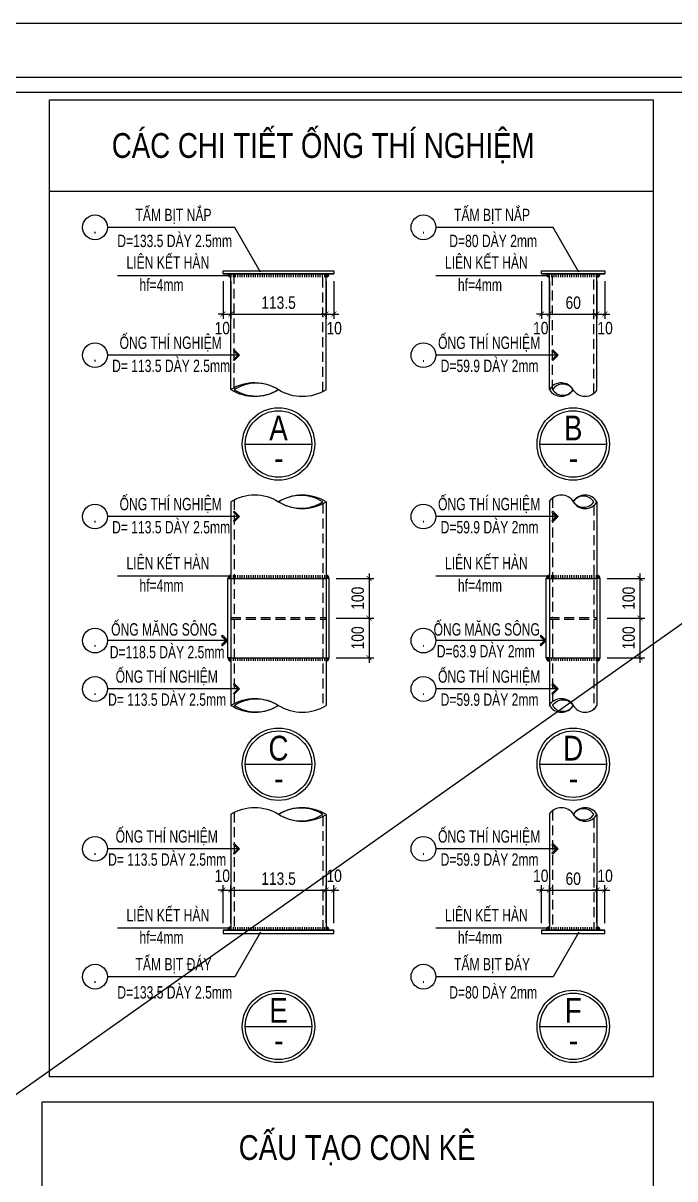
# Model space of a CAD drawing. Extents: x 171424 to 249266, y 74893 to 149166.
# Drawn here: x 184878 to 188168, y 83912 to 89743 of the extents above; entities that cross this region are included whole.
import ezdxf
from ezdxf.enums import TextEntityAlignment as Align

# ---------------------------------------------------------------- set-up
doc = ezdxf.new("R2010")
doc.units = 0
doc.header["$LTSCALE"] = 500
doc.header["$MEASUREMENT"] = 0
doc.header["$PDMODE"] = 3
doc.linetypes.add('HIDDEN', pattern=[0.375, 0.25, -0.125])
doc.layers.get('0').update_dxf_attribs({"linetype": 'CONTINUOUS'})
doc.layers.get('DEFPOINTS').update_dxf_attribs({"linetype": 'CONTINUOUS'})
for name, color, linetype in [('02.CDC.DIM', 1, 'CONTINUOUS'), ('03.CDC.BORDER', 3, 'CONTINUOUS'), ('04.CDC.HIDDEN', 8, 'HIDDEN'), ('05.CDC.STEEL', 4, 'CONTINUOUS'), ('06.CDC.TEXT', 2, 'CONTINUOUS'), ('10.CDC.HATCH', 9, 'CONTINUOUS'), ('11.CDC.NOTE', 8, 'CONTINUOUS'), ('CDC-KHUNGTEN', 7, 'CONTINUOUS'), ('CDC.10.HATCH', 9, 'CONTINUOUS')]:
    doc.layers.add(name, color=color, linetype=linetype)
doc.layers.add('KCS_Plotter', color=11, linetype='CONTINUOUS', plot=False)
doc.styles.add('ARIAL', font='arial.ttf', dxfattribs={"width": 0.8})
doc.dimstyles.new('DIM25', dxfattribs={"dimscale": 25, "dimtxt": 2.5, "dimasz": 1, "dimexe": 1, "dimexo": 0, "dimgap": 1, "dimtad": 1, "dimdec": 0, "dimdsep": 46, "dimtxsty": 'ARIAL', "dimblk": 'ARCHTICK', "dimcen": 1, "dimdle": 1, "dimclrd": 1, "dimclre": 1, "dimclrt": 2, "dimadec": 0, "dimazin": 0, "dimtfac": 1, "dimtdec": 0, "dimtix": 1, "dimtmove": 2, "dimatfit": 3, "dimldrblk": 'ARCHTICK', "dimfxl": 1, "dimtolj": 1, "dimtzin": 0, "dimarcsym": 0})

# ---------------------------------------------------------------- blocks, each defined once
blk = doc.blocks.new('_ArchTick')
at = {"color": 0, "linetype": 'ByBlock', "const_width": 0.15}
blk.add_lwpolyline([(-0.5, -0.5), (0.5, 0.5)], dxfattribs=at)
blk = doc.blocks.new('*D912')
at = {"layer": '02.CDC.DIM', "color": 1, "lineweight": -2, "transparency": 16777216}
for p, q in [((187991.8, 86965.9), (187991.8, 86716.3)), ((187826.5, 86940.9), (188016.8, 86940.9)), ((187826.5, 86741.3), (188016.8, 86741.3))]:
    blk.add_line(p, q, dxfattribs=at)
at = {"layer": 'DEFPOINTS', "color": 0, "transparency": 16777216}
for p in [(187826.5, 86940.9), (187826.5, 86741.3), (187991.8, 86741.3)]:
    blk.add_point(p, dxfattribs=at)
at = {"layer": '02.CDC.DIM', "color": 1, "lineweight": -2, "transparency": 16777216, "xscale": 25, "yscale": 25, "zscale": 25}
for p, rotation in [((187991.8, 86940.9), 90), ((187991.8, 86741.3), 270)]:
    blk.add_blockref('_ArchTick', p, dxfattribs=dict(at, rotation=rotation))
at = {"layer": '02.CDC.DIM', "color": 2, "transparency": 16777216, "insert": (187934.9, 86841.1), "char_height": 62.5, "attachment_point": 5, "rotation": 90, "style": 'ARIAL'}
blk.add_mtext('\\A1;100', dxfattribs=at)
blk = doc.blocks.new('*D913')
at = {"layer": '02.CDC.DIM', "color": 1, "lineweight": -2, "transparency": 16777216}
for p, q in [((187826.5, 86741.3), (188016.8, 86741.3)), ((187991.8, 86766.3), (187991.8, 86515.9)), ((187826.5, 86540.9), (188016.8, 86540.9))]:
    blk.add_line(p, q, dxfattribs=at)
at = {"layer": 'DEFPOINTS', "color": 0, "transparency": 16777216}
for p in [(187826.5, 86741.3), (187826.5, 86540.9), (187991.8, 86540.9)]:
    blk.add_point(p, dxfattribs=at)
at = {"layer": '02.CDC.DIM', "color": 1, "lineweight": -2, "transparency": 16777216, "xscale": 25, "yscale": 25, "zscale": 25}
for p, rotation in [((187991.8, 86741.3), 90), ((187991.8, 86540.9), 270)]:
    blk.add_blockref('_ArchTick', p, dxfattribs=dict(at, rotation=rotation))
at = {"layer": '02.CDC.DIM', "color": 2, "transparency": 16777216, "insert": (187934.9, 86641.1), "char_height": 62.5, "attachment_point": 5, "rotation": 90, "style": 'ARIAL'}
blk.add_mtext('\\A1;100', dxfattribs=at)
blk = doc.blocks.new('*D914')
at = {"layer": '02.CDC.DIM', "color": 1, "lineweight": -2, "transparency": 16777216}
for p, q in [((186624.3, 86965.9), (186624.3, 86716.3)), ((186458.9, 86940.9), (186649.3, 86940.9)), ((186458.9, 86741.3), (186649.3, 86741.3))]:
    blk.add_line(p, q, dxfattribs=at)
at = {"layer": 'DEFPOINTS', "color": 0, "transparency": 16777216}
for p in [(186458.9, 86940.9), (186458.9, 86741.3), (186624.3, 86741.3)]:
    blk.add_point(p, dxfattribs=at)
at = {"layer": '02.CDC.DIM', "color": 1, "lineweight": -2, "transparency": 16777216, "xscale": 25, "yscale": 25, "zscale": 25}
for p, rotation in [((186624.3, 86940.9), 90), ((186624.3, 86741.3), 270)]:
    blk.add_blockref('_ArchTick', p, dxfattribs=dict(at, rotation=rotation))
at = {"layer": '02.CDC.DIM', "color": 2, "transparency": 16777216, "insert": (186567.4, 86841.1), "char_height": 62.5, "attachment_point": 5, "rotation": 90, "style": 'ARIAL'}
blk.add_mtext('\\A1;100', dxfattribs=at)
blk = doc.blocks.new('*D915')
at = {"layer": '02.CDC.DIM', "color": 1, "lineweight": -2, "transparency": 16777216}
for p, q in [((186458.9, 86741.3), (186649.3, 86741.3)), ((186624.3, 86766.3), (186624.3, 86515.9)), ((186458.9, 86540.9), (186649.3, 86540.9))]:
    blk.add_line(p, q, dxfattribs=at)
at = {"layer": 'DEFPOINTS', "color": 0, "transparency": 16777216}
for p in [(186458.9, 86741.3), (186458.9, 86540.9), (186624.3, 86540.9)]:
    blk.add_point(p, dxfattribs=at)
at = {"layer": '02.CDC.DIM', "color": 1, "lineweight": -2, "transparency": 16777216, "xscale": 25, "yscale": 25, "zscale": 25}
for p, rotation in [((186624.3, 86741.3), 90), ((186624.3, 86540.9), 270)]:
    blk.add_blockref('_ArchTick', p, dxfattribs=dict(at, rotation=rotation))
at = {"layer": '02.CDC.DIM', "color": 2, "transparency": 16777216, "insert": (186567.4, 86641.1), "char_height": 62.5, "attachment_point": 5, "rotation": 90, "style": 'ARIAL'}
blk.add_mtext('\\A1;100', dxfattribs=at)
blk = doc.blocks.new('*D916')
at = {"layer": '02.CDC.DIM', "color": 1, "lineweight": -2, "transparency": 16777216}
for p, q in [((185887.4, 85202.5), (185887.4, 85394)), ((185927.4, 85202.5), (185927.4, 85394)), ((185887.4, 85369), (185862.4, 85369)), ((185887.4, 85369), (185927.4, 85369)), ((185927.4, 85369), (185952.4, 85369))]:
    blk.add_line(p, q, dxfattribs=at)
at = {"layer": 'DEFPOINTS', "color": 0, "transparency": 16777216}
for p in [(185927.4, 85369), (185887.4, 85202.5), (185927.4, 85202.5)]:
    blk.add_point(p, dxfattribs=at)
at = {"layer": '02.CDC.DIM', "color": 1, "lineweight": -2, "transparency": 16777216, "xscale": 25, "yscale": 25, "zscale": 25}
blk.add_blockref('_ArchTick', (185887.4, 85369), dxfattribs=at)
at = {"layer": '02.CDC.DIM', "color": 1, "lineweight": -2, "transparency": 16777216, "xscale": 25, "yscale": 25, "zscale": 25, "rotation": 180}
blk.add_blockref('_ArchTick', (185927.4, 85369), dxfattribs=at)
at = {"layer": '02.CDC.DIM', "color": 2, "transparency": 16777216, "insert": (185883.6, 85440.5), "char_height": 62.5, "attachment_point": 5, "style": 'ARIAL'}
blk.add_mtext('\\A1;10', dxfattribs=at)
blk = doc.blocks.new('*D917')
at = {"layer": '02.CDC.DIM', "color": 1, "lineweight": -2, "transparency": 16777216}
for p, q in [((185927.4, 85202.5), (185927.4, 85394)), ((186407.4, 85202.5), (186407.4, 85394)), ((185902.4, 85369), (186432.4, 85369))]:
    blk.add_line(p, q, dxfattribs=at)
at = {"layer": 'DEFPOINTS', "color": 0, "transparency": 16777216}
for p in [(186407.4, 85369), (185927.4, 85202.5), (186407.4, 85202.5)]:
    blk.add_point(p, dxfattribs=at)
at = {"layer": '02.CDC.DIM', "color": 1, "lineweight": -2, "transparency": 16777216, "xscale": 25, "yscale": 25, "zscale": 25, "rotation": 180}
blk.add_blockref('_ArchTick', (185927.4, 85369), dxfattribs=at)
at = {"layer": '02.CDC.DIM', "color": 1, "lineweight": -2, "transparency": 16777216, "xscale": 25, "yscale": 25, "zscale": 25}
blk.add_blockref('_ArchTick', (186407.4, 85369), dxfattribs=at)
at = {"layer": '02.CDC.DIM', "color": 2, "transparency": 16777216, "insert": (186167.4, 85426), "char_height": 62.5, "attachment_point": 5, "style": 'ARIAL'}
blk.add_mtext('\\A1;113.5', dxfattribs=at)
blk = doc.blocks.new('*D918')
at = {"layer": '02.CDC.DIM', "color": 1, "lineweight": -2, "transparency": 16777216}
for p, q in [((186407.4, 85202.5), (186407.4, 85394)), ((186447.4, 85202.5), (186447.4, 85394)), ((186407.4, 85369), (186382.4, 85369)), ((186407.4, 85369), (186447.4, 85369)), ((186447.4, 85369), (186472.4, 85369))]:
    blk.add_line(p, q, dxfattribs=at)
at = {"layer": 'DEFPOINTS', "color": 0, "transparency": 16777216}
for p in [(186447.4, 85369), (186407.4, 85202.5), (186447.4, 85202.5)]:
    blk.add_point(p, dxfattribs=at)
at = {"layer": '02.CDC.DIM', "color": 1, "lineweight": -2, "transparency": 16777216, "xscale": 25, "yscale": 25, "zscale": 25}
blk.add_blockref('_ArchTick', (186407.4, 85369), dxfattribs=at)
at = {"layer": '02.CDC.DIM', "color": 1, "lineweight": -2, "transparency": 16777216, "xscale": 25, "yscale": 25, "zscale": 25, "rotation": 180}
blk.add_blockref('_ArchTick', (186447.4, 85369), dxfattribs=at)
at = {"layer": '02.CDC.DIM', "color": 2, "transparency": 16777216, "insert": (186448.3, 85440.5), "char_height": 62.5, "attachment_point": 5, "style": 'ARIAL'}
blk.add_mtext('\\A1;10', dxfattribs=at)
blk = doc.blocks.new('*D919')
at = {"layer": '02.CDC.DIM', "color": 1, "lineweight": -2, "transparency": 16777216}
for p, q in [((187494.9, 85202.5), (187494.9, 85394)), ((187534.9, 85202.5), (187534.9, 85394)), ((187494.9, 85369), (187469.9, 85369)), ((187494.9, 85369), (187534.9, 85369)), ((187534.9, 85369), (187559.9, 85369))]:
    blk.add_line(p, q, dxfattribs=at)
at = {"layer": 'DEFPOINTS', "color": 0, "transparency": 16777216}
for p in [(187534.9, 85369), (187494.9, 85202.5), (187534.9, 85202.5)]:
    blk.add_point(p, dxfattribs=at)
at = {"layer": '02.CDC.DIM', "color": 1, "lineweight": -2, "transparency": 16777216, "xscale": 25, "yscale": 25, "zscale": 25}
blk.add_blockref('_ArchTick', (187494.9, 85369), dxfattribs=at)
at = {"layer": '02.CDC.DIM', "color": 1, "lineweight": -2, "transparency": 16777216, "xscale": 25, "yscale": 25, "zscale": 25, "rotation": 180}
blk.add_blockref('_ArchTick', (187534.9, 85369), dxfattribs=at)
at = {"layer": '02.CDC.DIM', "color": 2, "transparency": 16777216, "insert": (187491.1, 85440.5), "char_height": 62.5, "attachment_point": 5, "style": 'ARIAL'}
blk.add_mtext('\\A1;10', dxfattribs=at)
blk = doc.blocks.new('*D920')
at = {"layer": '02.CDC.DIM', "color": 1, "lineweight": -2, "transparency": 16777216}
for p, q in [((187534.9, 85202.5), (187534.9, 85394)), ((187774.9, 85202.5), (187774.9, 85394)), ((187509.9, 85369), (187799.9, 85369))]:
    blk.add_line(p, q, dxfattribs=at)
at = {"layer": 'DEFPOINTS', "color": 0, "transparency": 16777216}
for p in [(187774.9, 85369), (187534.9, 85202.5), (187774.9, 85202.5)]:
    blk.add_point(p, dxfattribs=at)
at = {"layer": '02.CDC.DIM', "color": 1, "lineweight": -2, "transparency": 16777216, "xscale": 25, "yscale": 25, "zscale": 25, "rotation": 180}
blk.add_blockref('_ArchTick', (187534.9, 85369), dxfattribs=at)
at = {"layer": '02.CDC.DIM', "color": 1, "lineweight": -2, "transparency": 16777216, "xscale": 25, "yscale": 25, "zscale": 25}
blk.add_blockref('_ArchTick', (187774.9, 85369), dxfattribs=at)
at = {"layer": '02.CDC.DIM', "color": 2, "transparency": 16777216, "insert": (187654.9, 85425.9), "char_height": 62.5, "attachment_point": 5, "style": 'ARIAL'}
blk.add_mtext('\\A1;60', dxfattribs=at)
blk = doc.blocks.new('*D921')
at = {"layer": '02.CDC.DIM', "color": 1, "lineweight": -2, "transparency": 16777216}
for p, q in [((187774.9, 85202.5), (187774.9, 85394)), ((187814.9, 85202.5), (187814.9, 85394)), ((187774.9, 85369), (187749.9, 85369)), ((187774.9, 85369), (187814.9, 85369)), ((187814.9, 85369), (187839.9, 85369))]:
    blk.add_line(p, q, dxfattribs=at)
at = {"layer": 'DEFPOINTS', "color": 0, "transparency": 16777216}
for p in [(187814.9, 85369), (187774.9, 85202.5), (187814.9, 85202.5)]:
    blk.add_point(p, dxfattribs=at)
at = {"layer": '02.CDC.DIM', "color": 1, "lineweight": -2, "transparency": 16777216, "xscale": 25, "yscale": 25, "zscale": 25}
blk.add_blockref('_ArchTick', (187774.9, 85369), dxfattribs=at)
at = {"layer": '02.CDC.DIM', "color": 1, "lineweight": -2, "transparency": 16777216, "xscale": 25, "yscale": 25, "zscale": 25, "rotation": 180}
blk.add_blockref('_ArchTick', (187814.9, 85369), dxfattribs=at)
at = {"layer": '02.CDC.DIM', "color": 2, "transparency": 16777216, "insert": (187815.9, 85440.5), "char_height": 62.5, "attachment_point": 5, "style": 'ARIAL'}
blk.add_mtext('\\A1;10', dxfattribs=at)
blk = doc.blocks.new('*D922')
at = {"layer": '02.CDC.DIM', "color": 1, "lineweight": -2, "transparency": 16777216}
for p, q in [((185887.4, 88441.7), (185887.4, 88250.2)), ((185927.4, 88441.7), (185927.4, 88250.2)), ((185887.4, 88275.2), (185862.4, 88275.2)), ((185887.4, 88275.2), (185927.4, 88275.2)), ((185927.4, 88275.2), (185952.4, 88275.2))]:
    blk.add_line(p, q, dxfattribs=at)
at = {"layer": 'DEFPOINTS', "color": 0, "transparency": 16777216}
for p in [(185887.4, 88441.7), (185927.4, 88441.7), (185927.4, 88275.2)]:
    blk.add_point(p, dxfattribs=at)
at = {"layer": '02.CDC.DIM', "color": 1, "lineweight": -2, "transparency": 16777216, "xscale": 25, "yscale": 25, "zscale": 25}
blk.add_blockref('_ArchTick', (185887.4, 88275.2), dxfattribs=at)
at = {"layer": '02.CDC.DIM', "color": 1, "lineweight": -2, "transparency": 16777216, "xscale": 25, "yscale": 25, "zscale": 25, "rotation": 180}
blk.add_blockref('_ArchTick', (185927.4, 88275.2), dxfattribs=at)
at = {"layer": '02.CDC.DIM', "color": 2, "transparency": 16777216, "insert": (185883.6, 88203.7), "char_height": 62.5, "attachment_point": 5, "style": 'ARIAL'}
blk.add_mtext('\\A1;10', dxfattribs=at)
blk = doc.blocks.new('*D923')
at = {"layer": '02.CDC.DIM', "color": 1, "lineweight": -2, "transparency": 16777216}
for p, q in [((185927.4, 88441.7), (185927.4, 88250.2)), ((186407.4, 88441.7), (186407.4, 88250.2)), ((185902.4, 88275.2), (186432.4, 88275.2))]:
    blk.add_line(p, q, dxfattribs=at)
at = {"layer": 'DEFPOINTS', "color": 0, "transparency": 16777216}
for p in [(185927.4, 88441.7), (186407.4, 88441.7), (186407.4, 88275.2)]:
    blk.add_point(p, dxfattribs=at)
at = {"layer": '02.CDC.DIM', "color": 1, "lineweight": -2, "transparency": 16777216, "xscale": 25, "yscale": 25, "zscale": 25, "rotation": 180}
blk.add_blockref('_ArchTick', (185927.4, 88275.2), dxfattribs=at)
at = {"layer": '02.CDC.DIM', "color": 1, "lineweight": -2, "transparency": 16777216, "xscale": 25, "yscale": 25, "zscale": 25}
blk.add_blockref('_ArchTick', (186407.4, 88275.2), dxfattribs=at)
at = {"layer": '02.CDC.DIM', "color": 2, "transparency": 16777216, "insert": (186167.4, 88332.2), "char_height": 62.5, "attachment_point": 5, "style": 'ARIAL'}
blk.add_mtext('\\A1;113.5', dxfattribs=at)
blk = doc.blocks.new('*D924')
at = {"layer": '02.CDC.DIM', "color": 1, "lineweight": -2, "transparency": 16777216}
for p, q in [((186407.4, 88441.7), (186407.4, 88250.2)), ((186447.4, 88441.7), (186447.4, 88250.2)), ((186407.4, 88275.2), (186382.4, 88275.2)), ((186407.4, 88275.2), (186447.4, 88275.2)), ((186447.4, 88275.2), (186472.4, 88275.2))]:
    blk.add_line(p, q, dxfattribs=at)
at = {"layer": 'DEFPOINTS', "color": 0, "transparency": 16777216}
for p in [(186407.4, 88441.7), (186447.4, 88441.7), (186447.4, 88275.2)]:
    blk.add_point(p, dxfattribs=at)
at = {"layer": '02.CDC.DIM', "color": 1, "lineweight": -2, "transparency": 16777216, "xscale": 25, "yscale": 25, "zscale": 25}
blk.add_blockref('_ArchTick', (186407.4, 88275.2), dxfattribs=at)
at = {"layer": '02.CDC.DIM', "color": 1, "lineweight": -2, "transparency": 16777216, "xscale": 25, "yscale": 25, "zscale": 25, "rotation": 180}
blk.add_blockref('_ArchTick', (186447.4, 88275.2), dxfattribs=at)
at = {"layer": '02.CDC.DIM', "color": 2, "transparency": 16777216, "insert": (186448.3, 88203.7), "char_height": 62.5, "attachment_point": 5, "style": 'ARIAL'}
blk.add_mtext('\\A1;10', dxfattribs=at)
blk = doc.blocks.new('*D925')
at = {"layer": '02.CDC.DIM', "color": 1, "lineweight": -2, "transparency": 16777216}
for p, q in [((187494.9, 88441.7), (187494.9, 88250.2)), ((187534.9, 88441.7), (187534.9, 88250.2)), ((187494.9, 88275.2), (187469.9, 88275.2)), ((187494.9, 88275.2), (187534.9, 88275.2)), ((187534.9, 88275.2), (187559.9, 88275.2))]:
    blk.add_line(p, q, dxfattribs=at)
at = {"layer": 'DEFPOINTS', "color": 0, "transparency": 16777216}
for p in [(187494.9, 88441.7), (187534.9, 88441.7), (187534.9, 88275.2)]:
    blk.add_point(p, dxfattribs=at)
at = {"layer": '02.CDC.DIM', "color": 1, "lineweight": -2, "transparency": 16777216, "xscale": 25, "yscale": 25, "zscale": 25}
blk.add_blockref('_ArchTick', (187494.9, 88275.2), dxfattribs=at)
at = {"layer": '02.CDC.DIM', "color": 1, "lineweight": -2, "transparency": 16777216, "xscale": 25, "yscale": 25, "zscale": 25, "rotation": 180}
blk.add_blockref('_ArchTick', (187534.9, 88275.2), dxfattribs=at)
at = {"layer": '02.CDC.DIM', "color": 2, "transparency": 16777216, "insert": (187491.1, 88203.7), "char_height": 62.5, "attachment_point": 5, "style": 'ARIAL'}
blk.add_mtext('\\A1;10', dxfattribs=at)
blk = doc.blocks.new('*D926')
at = {"layer": '02.CDC.DIM', "color": 1, "lineweight": -2, "transparency": 16777216}
for p, q in [((187534.9, 88441.7), (187534.9, 88250.2)), ((187774.9, 88441.7), (187774.9, 88250.2)), ((187509.9, 88275.2), (187799.9, 88275.2))]:
    blk.add_line(p, q, dxfattribs=at)
at = {"layer": 'DEFPOINTS', "color": 0, "transparency": 16777216}
for p in [(187534.9, 88441.7), (187774.9, 88441.7), (187774.9, 88275.2)]:
    blk.add_point(p, dxfattribs=at)
at = {"layer": '02.CDC.DIM', "color": 1, "lineweight": -2, "transparency": 16777216, "xscale": 25, "yscale": 25, "zscale": 25, "rotation": 180}
blk.add_blockref('_ArchTick', (187534.9, 88275.2), dxfattribs=at)
at = {"layer": '02.CDC.DIM', "color": 1, "lineweight": -2, "transparency": 16777216, "xscale": 25, "yscale": 25, "zscale": 25}
blk.add_blockref('_ArchTick', (187774.9, 88275.2), dxfattribs=at)
at = {"layer": '02.CDC.DIM', "color": 2, "transparency": 16777216, "insert": (187654.9, 88332.1), "char_height": 62.5, "attachment_point": 5, "style": 'ARIAL'}
blk.add_mtext('\\A1;60', dxfattribs=at)
blk = doc.blocks.new('*D927')
at = {"layer": '02.CDC.DIM', "color": 1, "lineweight": -2, "transparency": 16777216}
for p, q in [((187774.9, 88441.7), (187774.9, 88250.2)), ((187814.9, 88441.7), (187814.9, 88250.2)), ((187774.9, 88275.2), (187749.9, 88275.2)), ((187774.9, 88275.2), (187814.9, 88275.2)), ((187814.9, 88275.2), (187839.9, 88275.2))]:
    blk.add_line(p, q, dxfattribs=at)
at = {"layer": 'DEFPOINTS', "color": 0, "transparency": 16777216}
for p in [(187774.9, 88441.7), (187814.9, 88441.7), (187814.9, 88275.2)]:
    blk.add_point(p, dxfattribs=at)
at = {"layer": '02.CDC.DIM', "color": 1, "lineweight": -2, "transparency": 16777216, "xscale": 25, "yscale": 25, "zscale": 25}
blk.add_blockref('_ArchTick', (187774.9, 88275.2), dxfattribs=at)
at = {"layer": '02.CDC.DIM', "color": 1, "lineweight": -2, "transparency": 16777216, "xscale": 25, "yscale": 25, "zscale": 25, "rotation": 180}
blk.add_blockref('_ArchTick', (187814.9, 88275.2), dxfattribs=at)
at = {"layer": '02.CDC.DIM', "color": 2, "transparency": 16777216, "insert": (187815.9, 88203.7), "char_height": 62.5, "attachment_point": 5, "style": 'ARIAL'}
blk.add_mtext('\\A1;10', dxfattribs=at)
blk = doc.blocks.new('KHUNG A1')
at = {"layer": 'CDC-KHUNGTEN'}
blk.add_lwpolyline([(10366.22, 712.17), (10366.22, 1278.17), (9655.22, 1278.17), (9655.22, 712.17)], close=True, dxfattribs=at)
at = {"layer": 'CDC.10.HATCH', "color": 8}
blk.add_lwpolyline([(9652.22, 709.17), (10447.22, 709.17), (10447.22, 1281.17), (9652.22, 1281.17)], close=True, dxfattribs=at)
at = {"layer": 'DEFPOINTS', "color": 1}
blk.add_lwpolyline([(9617.22, 698.17), (9617.22, 1292.17), (10458.22, 1292.17), (10458.22, 698.17), (9617.22, 698.17)], close=True, dxfattribs=at)

msp = doc.modelspace()

# ---------------------------------------------------------------- hatches: boundary and pattern name
at = {"layer": '10.CDC.HATCH'}
for points in [[(185927.38, 88461.89, -0.4142136), (185911.38, 88477.89), (185927.38, 88477.89)], [(186407.38, 88461.89), (186407.38, 88477.89), (186423.38, 88477.89, -0.4142136)], [(187534.93, 88461.89, -0.4142136), (187518.93, 88477.89), (187534.93, 88477.89)], [(187774.93, 88461.89), (187774.93, 88477.89), (187790.93, 88477.89, -0.4142136)], [(185927.38, 86956.87, 0.4142136), (185911.38, 86940.87), (185927.38, 86940.87)], [(186407.38, 86956.87), (186407.38, 86940.87), (186423.38, 86940.87, 0.4142136)], [(187534.93, 86956.87, 0.4142136), (187518.93, 86940.87), (187534.93, 86940.87)], [(187774.93, 86956.87), (187774.93, 86940.87), (187790.93, 86940.87, 0.4142136)], [(185927.38, 86540.87), (185911.38, 86540.87, 0.4142136), (185927.38, 86524.87)], [(186423.38, 86540.87), (186407.38, 86540.87), (186407.38, 86524.87, 0.4142136)], [(187534.93, 86540.87), (187518.93, 86540.87, 0.4142136), (187534.93, 86524.87)], [(187790.93, 86540.87), (187774.93, 86540.87), (187774.93, 86524.87, 0.4142136)], [(185927.38, 85182.37, 0.4142136), (185911.38, 85166.37), (185927.38, 85166.37)], [(186407.38, 85182.37), (186407.38, 85166.37), (186423.38, 85166.37, 0.4142136)], [(187534.93, 85182.37, 0.4142136), (187518.93, 85166.37), (187534.93, 85166.37)], [(187774.93, 85182.37), (187774.93, 85166.37), (187790.93, 85166.37, 0.4142136)]]:
    msp.add_hatch(color=256, dxfattribs=at).paths.add_polyline_path(points)
h = msp.add_hatch(dxfattribs=at)
h.set_pattern_fill('ANSI31', color=256, scale=90, angle=45, style=0)
h.set_pattern_definition([(270, (95084.568, 117686.033), (-11.25, -2e-15), [])])
h.paths.add_polyline_path([(186407.38, 88461.89), (185927.38, 88461.89), (185927.38, 88477.89), (186407.38, 88477.89)])
h = msp.add_hatch(dxfattribs=at)
h.set_pattern_fill('ANSI31', color=256, scale=90, angle=45, style=0)
h.set_pattern_definition([(270, (95015.76, 115608.096), (-11.25, -2e-15), [])])
h.paths.add_polyline_path([(187774.93, 88461.89), (187534.93, 88461.89), (187534.93, 88477.89), (187774.93, 88477.89)])
h = msp.add_hatch(dxfattribs=at)
h.set_pattern_fill('ANSI31', color=256, scale=90, angle=45, style=0)
h.set_pattern_definition([(90, (95084.568, 57732.723), (-11.25, 2e-15), [])])
h.paths.add_polyline_path([(186407.38, 86956.87), (185927.38, 86956.87), (185927.38, 86940.87), (186407.38, 86940.87)])
h = msp.add_hatch(dxfattribs=at)
h.set_pattern_fill('ANSI31', color=256, scale=90, angle=45, style=0)
h.set_pattern_definition([(90, (95015.76, 57732.723), (-11.25, 2e-15), [])])
h.paths.add_polyline_path([(187774.93, 86956.87), (187534.93, 86956.87), (187534.93, 86940.87), (187774.93, 86940.87)])
h = msp.add_hatch(dxfattribs=at)
h.set_pattern_fill('ANSI31', color=256, scale=90, angle=45, style=0)
h.set_pattern_definition([(270, (95084.568, 115749.011), (-11.25, -2e-15), [])])
h.paths.add_polyline_path([(186407.38, 86524.87), (185927.38, 86524.87), (185927.38, 86540.87), (186407.38, 86540.87)])
h = msp.add_hatch(dxfattribs=at)
h.set_pattern_fill('ANSI31', color=256, scale=90, angle=45, style=0)
h.set_pattern_definition([(270, (95015.76, 115749.011), (-11.25, -2e-15), [])])
h.paths.add_polyline_path([(187774.93, 86524.87), (187534.93, 86524.87), (187534.93, 86540.87), (187774.93, 86540.87)])
h = msp.add_hatch(dxfattribs=at)
h.set_pattern_fill('ANSI31', color=256, scale=90, angle=45, style=0)
h.set_pattern_definition([(90, (95084.568, 55958.224), (-11.25, 2e-15), [])])
h.paths.add_polyline_path([(186407.38, 85182.37), (185927.38, 85182.37), (185927.38, 85166.37), (186407.38, 85166.37)])
h = msp.add_hatch(dxfattribs=at)
h.set_pattern_fill('ANSI31', color=256, scale=90, angle=45, style=0)
h.set_pattern_definition([(90, (95015.76, 58036.161), (-11.25, 2e-15), [])])
h.paths.add_polyline_path([(187774.93, 85182.37), (187534.93, 85182.37), (187534.93, 85166.37), (187774.93, 85166.37)])

# ---------------------------------------------------------------- linework, layer by layer
at = {"layer": '03.CDC.BORDER'}
for p, q in [((185011.43, 88895.41), (188059.07, 88895.41)), ((185887.38, 88477.89), (186447.38, 88477.89)), ((185927.38, 87893.85), (185927.38, 88477.89)), ((186407.38, 87893.85), (186407.38, 88477.89)), ((187494.93, 88477.89), (187814.93, 88477.89)), ((187534.93, 87893.85), (187534.93, 88477.89)), ((187774.93, 87893.85), (187774.93, 88477.89)), ((185927.38, 87328.39), (185927.38, 86743.48)), ((186407.38, 87327.52), (186407.38, 86743.48)), ((187534.93, 87328.39), (187534.93, 86743.48)), ((187774.93, 87327.52), (187774.93, 86743.48)), ((185927.38, 86940.87), (186407.38, 86940.87)), ((187534.93, 86940.87), (187774.93, 86940.87)), ((185927.38, 86736.35), (185927.38, 86300.71)), ((186407.38, 86736.35), (186407.38, 86299.85)), ((187534.93, 86736.35), (187534.93, 86300.71)), ((187774.93, 86736.35), (187774.93, 86299.85)), ((185927.38, 86540.87), (186407.38, 86540.87)), ((187534.93, 86540.87), (187774.93, 86540.87)), ((185927.38, 85751.27), (185927.38, 85166.37)), ((186407.38, 85750.41), (186407.38, 85166.37)), ((187534.93, 85751.27), (187534.93, 85166.37)), ((187774.93, 85750.41), (187774.93, 85166.37)), ((185887.38, 85166.37), (186447.38, 85166.37)), ((187494.93, 85166.37), (187814.93, 85166.37))]:
    msp.add_line(p, q, dxfattribs=at)
for points in [[(185011.43, 89355.41), (188059.07, 89355.41), (188059.07, 84426.68), (185011.43, 84426.68)], [(185887.38, 88477.89), (185887.38, 88493.89), (186447.38, 88493.89), (186447.38, 88477.89)], [(187494.93, 88477.89), (187494.93, 88493.89), (187814.93, 88493.89), (187814.93, 88477.89)], [(185927.38, 86540.87), (185911.38, 86540.87), (185911.38, 86940.87), (185927.38, 86940.87)], [(186407.38, 86540.87), (186423.38, 86540.87), (186423.38, 86940.87), (186407.38, 86940.87)], [(187534.93, 86540.87), (187518.93, 86540.87), (187518.93, 86940.87), (187534.93, 86940.87)], [(187774.93, 86540.87), (187790.93, 86540.87), (187790.93, 86940.87), (187774.93, 86940.87)], [(185887.38, 85166.37), (185887.38, 85150.37), (186447.38, 85150.37), (186447.38, 85166.37)], [(187494.93, 85166.37), (187494.93, 85150.37), (187814.93, 85150.37), (187814.93, 85166.37)], [(184973.77, 84299.7), (188059.07, 84299.7), (188059.07, 82792.68), (184973.77, 82792.68)]]:
    msp.add_lwpolyline(points, close=True, dxfattribs=at)
at = {"layer": '04.CDC.HIDDEN', "ltscale": 0.4}
for p, q in [((185943.38, 87902.86), (185943.38, 88477.89)), ((186391.38, 87883.79), (186391.38, 88477.89)), ((187550.93, 87893.85), (187550.93, 88477.89)), ((187758.93, 87874.1), (187758.93, 88477.89)), ((185943.38, 87337.58), (185943.38, 86743.48)), ((186391.38, 87318.51), (186391.38, 86743.48)), ((187550.93, 87347.27), (187550.93, 86743.48)), ((187758.93, 87309.09), (187758.93, 86743.48)), ((185927.38, 86743.48), (186407.38, 86743.48)), ((185927.38, 86736.35), (186407.38, 86736.35)), ((185943.38, 86736.35), (185943.38, 86309.91)), ((186391.38, 86736.35), (186391.38, 86290.83)), ((187534.93, 86743.48), (187774.93, 86743.48)), ((187534.93, 86736.35), (187774.93, 86736.35)), ((187550.93, 86736.35), (187550.93, 86319.6)), ((187758.93, 86736.35), (187758.93, 86281.41)), ((185943.38, 85760.47), (185943.38, 85166.37)), ((186391.38, 85741.4), (186391.38, 85166.37)), ((187550.93, 85770.16), (187550.93, 85166.37)), ((187758.93, 85731.97), (187758.93, 85166.37))]:
    msp.add_line(p, q, dxfattribs=at)
at = {"layer": '05.CDC.STEEL'}
for centre, start, end in [((185927.38, 88477.89), 180, 270), ((186407.38, 88477.89), 270, 0), ((187534.93, 88477.89), 180, 270), ((187774.93, 88477.89), 270, 0), ((185927.38, 86940.87), 90, 180), ((186407.38, 86940.87), 0, 90), ((187534.93, 86940.87), 90, 180), ((187774.93, 86940.87), 0, 90), ((185927.38, 86540.87), 180, 270), ((186407.38, 86540.87), 270, 0), ((187534.93, 86540.87), 180, 270), ((187774.93, 86540.87), 270, 0), ((185927.38, 85166.37), 90, 180), ((186407.38, 85166.37), 0, 90), ((187534.93, 85166.37), 90, 180), ((187774.93, 85166.37), 0, 90)]:
    msp.add_arc(centre, 16, start, end, dxfattribs=at)
at = {"layer": '10.CDC.HATCH'}
for centre in [(186167.38, 87619.29), (187654.93, 87619.37), (186167.38, 86003.71), (187654.93, 86003.71), (186167.38, 84681.06), (187654.93, 84681.14)]:
    msp.add_circle(centre, 182.71, dxfattribs=at)
at = {"layer": '11.CDC.NOTE'}
for p, q in [((185916.07, 88468.48), (185354.05, 88468.48)), ((187523.62, 88468.48), (186961.6, 88468.48)), ((185999.67, 87619.29), (186335.09, 87619.29)), ((187487.23, 87619.37), (187822.64, 87619.37)), ((185916.07, 86952.18), (185354.05, 86952.18)), ((187523.62, 86952.18), (186961.6, 86952.18)), ((185999.67, 86003.71), (186335.09, 86003.71)), ((187487.23, 86003.71), (187822.64, 86003.71)), ((185916.07, 85175.77), (185354.05, 85175.77)), ((187523.62, 85175.77), (186961.6, 85175.77)), ((185999.67, 84681.06), (186335.09, 84681.06)), ((187487.23, 84681.14), (187822.64, 84681.14))]:
    msp.add_line(p, q, dxfattribs=at)
for points in [[(186076.06, 88487.08), (185946.56, 88712.42), (185303.79, 88712.42)], [(187683.61, 88487.08), (187554.11, 88712.42), (186961.35, 88712.42)], [(185970.79, 88067.55), (185944.06, 88040.82), (185939.61, 88045.28), (185964.49, 88067.55), (185939.61, 88089.83), (185944.06, 88094.28), (185970.79, 88067.55), (185970.79, 88067.55), (185303.79, 88067.55)], [(187578.34, 88067.55), (187551.61, 88040.82), (187547.16, 88045.28), (187572.04, 88067.55), (187547.16, 88089.83), (187551.61, 88094.28), (187578.34, 88067.55), (187578.34, 88067.55), (186961.35, 88067.55)], [(185970.79, 87253.47), (185944.06, 87280.19), (185939.61, 87275.74), (185964.49, 87253.47), (185939.61, 87231.19), (185944.06, 87226.74), (185970.79, 87253.47), (185970.79, 87253.47), (185303.79, 87253.47)], [(187578.34, 87253.47), (187551.61, 87280.19), (187547.16, 87275.74), (187572.04, 87253.47), (187547.16, 87231.19), (187551.61, 87226.74), (187578.34, 87253.47), (187578.34, 87253.47), (186961.35, 87253.47)], [(185911.38, 86627.58), (185884.65, 86654.31), (185880.2, 86649.86), (185905.08, 86627.58), (185880.2, 86605.31), (185884.65, 86600.85), (185911.38, 86627.58), (185911.38, 86627.58), (185303.79, 86627.58)], [(187518.93, 86627.58), (187492.2, 86654.31), (187487.75, 86649.86), (187512.63, 86627.58), (187487.75, 86605.31), (187492.2, 86600.85), (187518.93, 86627.58), (187518.93, 86627.58), (186961.35, 86627.58)], [(185970.79, 86383.47), (185944.06, 86410.2), (185939.61, 86405.75), (185964.49, 86383.47), (185939.61, 86361.2), (185944.06, 86356.74), (185970.79, 86383.47), (185970.79, 86383.47), (185303.79, 86383.47)], [(187578.34, 86383.47), (187551.61, 86410.2), (187547.16, 86405.75), (187572.04, 86383.47), (187547.16, 86361.2), (187551.61, 86356.74), (187578.34, 86383.47), (187578.34, 86383.47), (186961.35, 86383.47)], [(185970.79, 85576.7), (185944.06, 85603.43), (185939.61, 85598.98), (185964.49, 85576.7), (185939.61, 85554.43), (185944.06, 85549.98), (185970.79, 85576.7), (185970.79, 85576.7), (185303.79, 85576.7)], [(187578.34, 85576.7), (187551.61, 85603.43), (187547.16, 85598.98), (187572.04, 85576.7), (187547.16, 85554.43), (187551.61, 85549.98), (187578.34, 85576.7), (187578.34, 85576.7), (186961.35, 85576.7)], [(186076.06, 85157.18), (185946.56, 84931.84), (185303.79, 84931.84)], [(187683.61, 85157.18), (187554.11, 84931.84), (186961.35, 84931.84)]]:
    msp.add_lwpolyline(points, dxfattribs=at)
for points in [[(186407.38, 87892.99, -0.2889796), (186167.13, 87892.99, 0.2859795), (185927.38, 87893.85, 0.5725531)], [(185927.38, 87893.85, 0.2823727), (186166.18, 87893.58, 0.2823727)], [(186167.13, 87892.99, 0.2918231), (185943.38, 87893.85)], [(185943.38, 87893.85, 0.2888372), (186166.18, 87893.58, 0.129847)], [(187774.93, 87892.99, -0.5773503), (187654.68, 87892.99, 0.5725531), (187534.93, 87893.85, 0.5725531)], [(187534.93, 87893.85, 0.5677757), (187654.17, 87893.85, 0.5677757)], [(187654.68, 87892.99, 0.54159), (187550.93, 87893.85)], [(187550.93, 87893.85, 0.553437), (187654.15, 87893.8, 0.219216)], [(185927.38, 87328.39, -0.2889796), (186167.63, 87328.39, 0.2859795), (186407.38, 87327.52, 0.5725531)], [(186407.38, 87327.52, 0.2823727), (186168.58, 87327.79, 0.2823727)], [(186391.38, 87327.52, 0.2888372), (186168.58, 87327.79, 0.129847)], [(187534.93, 87328.39, -0.5773503), (187655.19, 87328.39, 0.5725531), (187774.93, 87327.52, 0.5725531)], [(187774.93, 87327.52, 0.5555373), (187655.05, 87328.62, 0.5677757)], [(187758.93, 87327.52, 0.5396883), (187655.05, 87328.62, 0.219216)], [(186168.58, 87327.79, 0.2903987), (186391.38, 87327.52)], [(187655.19, 87328.39, 0.54159), (187758.93, 87327.52)], [(185927.38, 86300.71, -0.2889796), (186167.63, 86300.71, 0.2859795), (186407.38, 86299.85, 0.5725531)], [(185943.38, 86300.71, -0.2956031), (186167.63, 86300.71, -0.1325433)], [(187534.93, 86300.71, -0.5773503), (187655.19, 86300.71, 0.5725531), (187774.93, 86299.85, 0.5725531)], [(187550.93, 86300.71, -0.5400706), (187655.19, 86300.71, -0.2372346)], [(185927.38, 86300.71, 0.2889796), (186167.63, 86300.71, 0.5677757)], [(185943.38, 86300.71, 0.2956031), (186167.63, 86300.71, 0.1325433)], [(187534.93, 86300.71, 0.5773503), (187655.19, 86300.71, 0.5677757)], [(187550.93, 86300.71, 0.5719263), (187655.19, 86300.71, 0.2372346)], [(185927.38, 85751.27, -0.2889796), (186167.63, 85751.27, 0.2859795), (186407.38, 85750.41, 0.5725531)], [(186407.38, 85750.41, 0.2823727), (186168.58, 85750.68, 0.2823727)], [(186391.38, 85750.41, 0.2888372), (186168.58, 85750.68, 0.129847)], [(187534.93, 85751.27, -0.5773503), (187655.19, 85751.27, 0.5725531), (187774.93, 85750.41, 0.5725531)], [(187774.93, 85750.41, 0.5677757), (187655.69, 85750.41, 0.5677757)], [(187758.93, 85750.41, 0.553437), (187655.72, 85750.45, 0.219216)], [(186167.63, 85751.27, 0.2918231), (186391.38, 85750.41)], [(187655.19, 85751.27, 0.54159), (187758.93, 85750.41)]]:
    msp.add_lwpolyline(points, format="xyb", dxfattribs=at)
for centre, radius in [((185241.29, 88712.42), 62.5), ((186898.85, 88712.42), 62.5), ((185241.29, 88067.55), 62.5), ((186898.85, 88067.55), 62.5), ((186167.38, 87619.29), 167.71), ((187654.93, 87619.37), 167.71), ((185241.29, 87253.47), 62.5), ((186898.85, 87253.47), 62.5), ((185241.29, 86627.58), 62.5), ((186898.85, 86627.58), 62.5), ((185241.29, 86383.47), 62.5), ((186898.85, 86383.47), 62.5), ((186167.38, 86003.71), 167.71), ((187654.93, 86003.71), 167.71), ((185241.29, 85576.7), 62.5), ((186898.85, 85576.7), 62.5), ((185241.29, 84931.84), 62.5), ((186898.85, 84931.84), 62.5), ((186167.38, 84681.06), 167.71), ((187654.93, 84681.14), 167.71)]:
    msp.add_circle(centre, radius, dxfattribs=at)
at = {"layer": 'KCS_Plotter'}
msp.add_line((171467.17, 74892.91), (192492.17, 89742.91), dxfattribs=at)

# ---------------------------------------------------------------- block references
at = {"xscale": 25, "yscale": 25, "zscale": 25}
msp.add_blockref('KHUNG A1', (-68963.42, 57438.58), dxfattribs=at)

# ---------------------------------------------------------------- texts
at = {"layer": '06.CDC.TEXT', "style": 'ARIAL'}
for s, height, width, p in [('CÁC CHI TIẾT ỐNG THÍ NGHIỆM', 125, 0.8, (186392.84, 89062.96)), ('hf=4mm', 62.5, 0.7, (185576.74, 88391.08)), ('hf=4mm', 62.5, 0.7, (187184.3, 88391.08)), ('hf=4mm', 62.5, 0.7, (185576.74, 86874.78)), ('hf=4mm', 62.5, 0.7, (187184.3, 86874.78)), ('hf=4mm', 62.5, 0.7, (185576.74, 85098.37)), ('hf=4mm', 62.5, 0.7, (187184.3, 85098.37)), ('CẤU TẠO CON KÊ', 125, 0.8, (186564.22, 84007.25))]:
    msp.add_text(s, height=height, dxfattribs=dict(at, width=width)).set_placement(p, align=Align.CENTER)
at = {"layer": '06.CDC.TEXT', "style": 'ARIAL', "width": 0.7}
for s, p in [('TẤM BỊT NẮP', (185637.57, 88777.7)), ('TẤM BỊT NẮP', (187245.13, 88777.7)), ('D=133.5 DÀY 2.5mm', (185643.33, 88651.82)), ('D=80 DÀY 2mm', (187250.89, 88651.82)), ('LIÊN KẾT HÀN', (185609.02, 88544.41)), ('LIÊN KẾT HÀN', (187216.57, 88544.41)), ('ỐNG THÍ NGHIỆM', (185623.17, 88132.84)), ('ỐNG THÍ NGHIỆM', (187230.73, 88132.84)), ('D= 113.5 DÀY 2.5mm', (185625.3, 88021.4)), ('D=59.9 DÀY 2mm', (187232.85, 88021.4)), ('ỐNG THÍ NGHIỆM', (185623.17, 87318.75)), ('ỐNG THÍ NGHIỆM', (187230.73, 87318.75)), ('D= 113.5 DÀY 2.5mm', (185625.3, 87207.31)), ('D=59.9 DÀY 2mm', (187232.85, 87207.31)), ('LIÊN KẾT HÀN', (185609.02, 87028.11)), ('LIÊN KẾT HÀN', (187216.57, 87028.11)), ('ỐNG MĂNG SÔNG', (185590.66, 86692.87)), ('ỐNG MĂNG SÔNG', (187218.21, 86692.87)), ('D=118.5 DÀY 2.5mm', (185605.3, 86577.04)), ('D=63.9 DÀY 2mm', (187213.45, 86581.43)), ('ỐNG THÍ NGHIỆM', (185603.17, 86448.75)), ('ỐNG THÍ NGHIỆM', (187230.73, 86448.75)), ('D= 113.5 DÀY 2.5mm', (185605.3, 86337.32)), ('D=59.9 DÀY 2mm', (187232.85, 86337.32)), ('ỐNG THÍ NGHIỆM', (185603.17, 85641.99)), ('ỐNG THÍ NGHIỆM', (187230.73, 85641.99)), ('D= 113.5 DÀY 2.5mm', (185605.3, 85530.55)), ('D=59.9 DÀY 2mm', (187232.85, 85530.55)), ('LIÊN KẾT HÀN', (185609.02, 85251.7)), ('LIÊN KẾT HÀN', (187216.57, 85251.7)), ('TẤM BỊT ĐÁY', (185637.57, 84997.12)), ('TẤM BỊT ĐÁY', (187245.13, 84997.12)), ('D=133.5 DÀY 2.5mm', (185643.33, 84860.42)), ('D=80 DÀY 2mm', (187250.89, 84860.42))]:
    msp.add_text(s, height=62.5, dxfattribs=at).set_placement(p, align=Align.MIDDLE)
at = {"layer": '06.CDC.TEXT', "style": 'ARIAL'}
for s, height, width, p in [('.', 62.5, 0.7, (185241.29, 88712.42)), ('.', 62.5, 0.7, (186898.85, 88712.42)), ('.', 62.5, 0.7, (185241.29, 88066.37)), ('.', 62.5, 0.7, (186898.85, 88065.12)), ('A', 125, 0.8, (186167.38, 87700.37)), ('B', 125, 0.8, (187654.93, 87700.45)), ('-', 125, 0.8, (186168.83, 87549.27)), ('-', 125, 0.8, (187656.38, 87549.35)), ('.', 62.5, 0.7, (185241.29, 87253.47)), ('.', 62.5, 0.7, (186898.85, 87253.47)), ('.', 62.5, 0.7, (185241.29, 86627.58)), ('.', 62.5, 0.7, (186898.85, 86627.58)), ('.', 62.5, 0.7, (185241.29, 86383.47)), ('.', 62.5, 0.7, (186898.85, 86383.47)), ('C', 125, 0.8, (186167.38, 86084.79)), ('D', 125, 0.8, (187654.93, 86084.79)), ('-', 125, 0.8, (186168.83, 85933.69)), ('-', 125, 0.8, (187656.38, 85933.69)), ('.', 62.5, 0.7, (185241.29, 85576.7)), ('.', 62.5, 0.7, (186898.85, 85576.7)), ('.', 62.5, 0.7, (185241.29, 84931.84)), ('.', 62.5, 0.7, (186898.85, 84931.84)), ('E', 125, 0.8, (186167.38, 84762.14)), ('F', 125, 0.8, (187654.93, 84762.22)), ('-', 125, 0.8, (186168.83, 84611.05)), ('-', 125, 0.8, (187656.38, 84611.13))]:
    msp.add_text(s, height=height, dxfattribs=dict(at, width=width)).set_placement(p, align=Align.MIDDLE_CENTER)

# ---------------------------------------------------------------- dimensions: what is measured, and where the dimension line sits
at = {"layer": '02.CDC.DIM'}
for base, p1, p2, picture, middle in [((185927.38, 88275.23), (185887.38, 88441.74), (185927.38, 88441.74), '*D922', (185883.58, 88203.73)), ((186447.38, 88275.23), (186407.38, 88441.74), (186447.38, 88441.74), '*D924', (186448.34, 88203.73)), ((187534.93, 88275.23), (187494.93, 88441.74), (187534.93, 88441.74), '*D925', (187491.14, 88203.73)), ((187814.93, 88275.23), (187774.93, 88441.74), (187814.93, 88441.74), '*D927', (187815.89, 88203.73)), ((185927.38, 85369.03), (185887.38, 85202.52), (185927.38, 85202.52), '*D916', (185883.58, 85440.53)), ((186447.38, 85369.03), (186407.38, 85202.52), (186447.38, 85202.52), '*D918', (186448.34, 85440.53)), ((187534.93, 85369.03), (187494.93, 85202.52), (187534.93, 85202.52), '*D919', (187491.14, 85440.53)), ((187814.93, 85369.03), (187774.93, 85202.52), (187814.93, 85202.52), '*D921', (187815.89, 85440.53))]:
    dim = msp.add_linear_dim(base=base, p1=p1, p2=p2, text='10', dimstyle='DIM25', dxfattribs=at)
    dim.commit()
    dim.dimension.update_dxf_attribs({"geometry": picture, "text_midpoint": middle, "dimtype": 160})
for base, p1, p2, text, picture, middle in [((186407.38, 88275.23), (185927.38, 88441.74), (186407.38, 88441.74), '113.5', '*D923', (186167.38, 88332.16)), ((187774.93, 88275.23), (187534.93, 88441.74), (187774.93, 88441.74), '60', '*D926', (187654.93, 88332.14)), ((186407.38, 85369.03), (185927.38, 85202.52), (186407.38, 85202.52), '113.5', '*D917', (186167.38, 85425.96)), ((187774.93, 85369.03), (187534.93, 85202.52), (187774.93, 85202.52), '60', '*D920', (187654.93, 85425.94))]:
    dim = msp.add_linear_dim(base=base, p1=p1, p2=p2, text=text, dimstyle='DIM25', dxfattribs=at)
    dim.commit()
    dim.dimension.update_dxf_attribs({"geometry": picture, "text_midpoint": middle})
for base, p1, p2, picture, middle in [((186624.28, 86741.35), (186458.92, 86940.87), (186458.92, 86741.35), '*D914', (186567.37, 86841.11)), ((187991.83, 86741.35), (187826.48, 86940.87), (187826.48, 86741.35), '*D912', (187934.92, 86841.11)), ((186624.28, 86540.87), (186458.92, 86741.35), (186458.92, 86540.87), '*D915', (186567.37, 86641.11)), ((187991.83, 86540.87), (187826.48, 86741.35), (187826.48, 86540.87), '*D913', (187934.92, 86641.11))]:
    dim = msp.add_linear_dim(base=base, p1=p1, p2=p2, angle=90, text='100', dimstyle='DIM25', dxfattribs=at)
    dim.commit()
    dim.dimension.update_dxf_attribs({"geometry": picture, "text_midpoint": middle})

doc.saveas('drawing.dxf')
